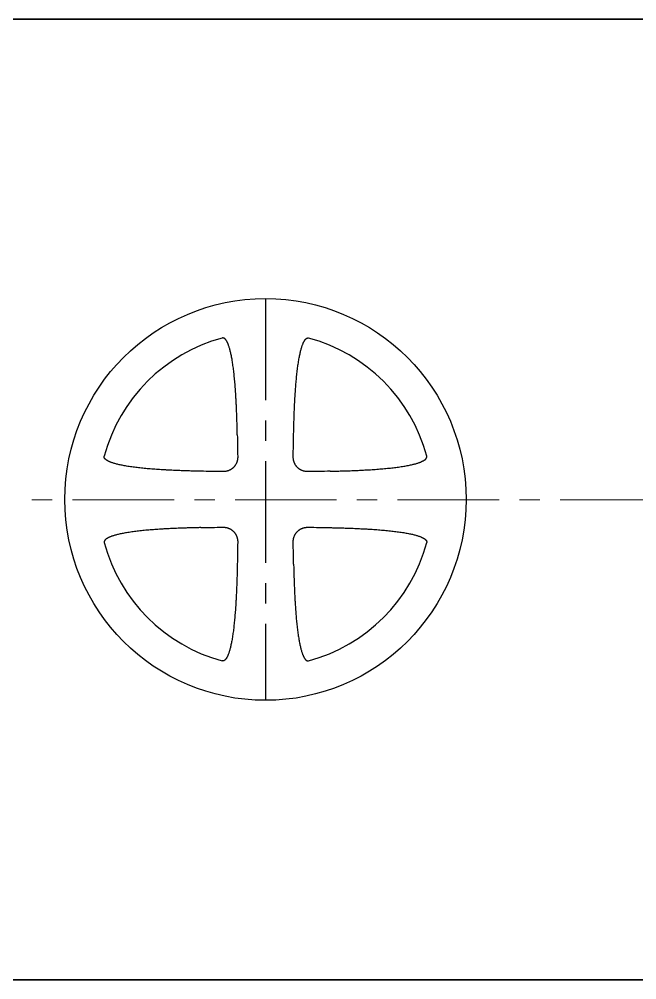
# Model space of a CAD drawing. Header units: millimetres. Extents: x 20530103 to 31271019, y 32092698 to 33532929.
# Drawn here: x 26686777 to 26688708, y 33058605 to 33061605 of the extents above; entities that cross this region are included whole.
import ezdxf

# ---------------------------------------------------------------- set-up
doc = ezdxf.new("R2010")
doc.units = ezdxf.units.MM
doc.linetypes.add('осевая', pattern=[50.8, 31.75, -6.35, 6.35, -6.35])
doc.layers.add('Системный слой', color=7, linetype='Continuous')

msp = doc.modelspace()

# ---------------------------------------------------------------- linework, layer by layer
at = {"color": 1, "linetype": 'осевая', "lineweight": 25, "ltscale": 10}
msp.add_line((26687546.8375, 33060732.3993), (26687546.8375, 33059477.6504), dxfattribs=at)
at = {"color": 1, "linetype": 'осевая', "lineweight": 15, "ltscale": 10}
msp.add_line((26673227.9068, 33060106.2149), (26692738.0407, 33060103.3728), dxfattribs=at)
at = {"lineweight": 35}
for points in [[(26690280.0082, 33061604.8293), (26683190.9551, 33061604.8293)], [(26683190.9551, 33058604.8293), (26690280.0082, 33058604.8276)]]:
    msp.add_lwpolyline(points, dxfattribs=at)
at = {"layer": 'Системный слой', "color": 7, "lineweight": 30}
msp.add_circle((26687546.8375, 33060105.0249), 627.3744, dxfattribs=at)
at = {"layer": 'Системный слой', "color": 7, "lineweight": 25}
for start, end in [(104.9942803, 165.0057197), (14.9942803, 75.0057197), (194.9942803, 255.0057197), (284.9942803, 345.0057197)]:
    msp.add_arc((26687546.8375, 33060105.0249), 521.8345, start, end, dxfattribs=at)
at = {"layer": 'Системный слой', "color": 7, "lineweight": 25, "extrusion": (0, 0, -1)}
for centre, major_axis, start_param, end_param in [((26686370.974, 33060105.0249), (0, -3187.0365), -1.634238642, -1.612784394), ((26688722.701, 33060105.0249), (0, 3187.0365), -1.52880826, -1.507354011), ((26687546.8375, 33061280.8884), (-3187.0365, 0), -1.52880826, -1.507354011), ((26687546.8375, 33061280.8884), (-3187.0365, 0), -1.634238642, -1.612784394), ((26687546.8375, 33058929.1614), (3187.0365, 0), -1.634238642, -1.612784394), ((26687546.8375, 33058929.1614), (3187.0365, 0), -1.52880826, -1.507354011), ((26686370.974, 33060105.0249), (0, -3187.0365), -1.52880826, -1.507354011), ((26688722.701, 33060105.0249), (0, 3187.0365), -1.634238642, -1.612784394)]:
    msp.add_ellipse(centre, major_axis=major_axis, ratio=0.342020143, start_param=start_param, end_param=end_param, dxfattribs=at)
at = {"layer": 'Системный слой', "color": 7, "lineweight": 25}
for points, knots in [([(26687458.8117, 33060307.0822), (26687458.6943, 33060312.4863), (26687458.4398, 33060323.4087), (26687457.9933, 33060340.0086), (26687457.555, 33060354.1221), (26687457.1532, 33060365.7061), (26687456.82, 33060374.6251), (26687456.412, 33060384.7559), (26687455.9136, 33060396.0889), (26687455.3007, 33060408.6604), (26687454.6691, 33060420.3311), (26687454.0321, 33060431.0553), (26687453.4057, 33060440.7833), (26687452.7252, 33060450.5277), (26687451.9897, 33060460.2285), (26687451.1989, 33060469.8326), (26687450.3553, 33060479.267), (26687449.4549, 33060488.539), (26687448.5008, 33060497.583), (26687447.4894, 33060506.4056), (26687446.4261, 33060514.9411), (26687445.2992, 33060523.2606), (26687444.1159, 33060531.284), (26687442.8762, 33060538.9941), (26687441.6084, 33060546.2237), (26687440.3058, 33060553.0363), (26687438.9938, 33060559.3278), (26687437.6663, 33060565.1616), (26687436.3578, 33060570.4353), (26687435.0384, 33060575.3135), (26687433.725, 33060579.7609), (26687432.4084, 33060583.8317), (26687431.1484, 33060587.3883), (26687429.9292, 33060590.5334), (26687428.7882, 33060593.2249), (26687427.7059, 33060595.5597), (26687426.7271, 33060597.4975), (26687425.8046, 33060599.1787), (26687424.9411, 33060600.6279), (26687424.1114, 33060601.9068), (26687423.3594, 33060602.9726), (26687422.6697, 33060603.874), (26687422.0596, 33060604.6118), (26687421.5081, 33060605.2305), (26687421.0302, 33060605.7308), (26687420.5917, 33060606.1609), (26687420.1837, 33060606.5364), (26687419.7882, 33060606.8774), (26687419.4175, 33060607.1764), (26687419.067, 33060607.4412), (26687418.7323, 33060607.6779), (26687418.3969, 33060607.8995), (26687418.0143, 33060608.134), (26687417.5779, 33060608.3766), (26687417.088, 33060608.6155), (26687416.5892, 33060608.8245), (26687416.0202, 33060609.0234), (26687415.3189, 33060609.21), (26687414.5006, 33060609.338), (26687413.7172, 33060609.3666), (26687412.9381, 33060609.3178), (26687412.3368, 33060609.2195), (26687411.9339, 33060609.1203), (26687411.8271, 33060609.0917)], [0, 0, 0, 0, 3.294371593, 6.658591543, 10.121592742, 11.902893978, 13.727107621, 15.565805849, 18.089199056, 20.650882172, 23.250738132, 25.227924631, 27.214477482, 29.207844676, 31.198515859, 33.161938964, 35.100748787, 36.992852426, 38.863010201, 40.668912645, 42.432709704, 44.134311819, 45.815956245, 47.406319509, 48.925529492, 50.321905425, 51.666805829, 52.875385207, 53.998684122, 55.003566013, 55.973887457, 56.834853186, 57.62025208, 58.285214561, 58.906539433, 59.421026718, 59.87309663, 60.246258994, 60.602155426, 60.908040864, 61.180306665, 61.401463481, 61.604047946, 61.767516676, 61.910185432, 62.028901262, 62.144789761, 62.250718136, 62.349589011, 62.437155671, 62.520316699, 62.60098611, 62.683376543, 62.794473772, 62.904935231, 63.013803366, 63.122506405, 63.271682214, 63.457840141, 63.633238455, 63.754365664, 63.934896432, 64, 64, 64, 64]), ([(26687634.8632, 33060307.0822), (26687634.9806, 33060312.4873), (26687635.2353, 33060323.4164), (26687635.6823, 33060340.0352), (26687636.1216, 33060354.1761), (26687636.5248, 33060365.794), (26687636.8596, 33060374.7477), (26687637.2272, 33060383.8642), (26687637.6295, 33060393.1142), (26687638.0723, 33060402.5362), (26687638.5573, 33060412.0808), (26687639.0885, 33060421.7379), (26687639.6677, 33060431.4579), (26687640.2991, 33060441.2303), (26687640.9852, 33060451.0155), (26687641.7266, 33060460.7514), (26687642.5234, 33060470.3849), (26687643.3731, 33060479.841), (26687644.2798, 33060489.1287), (26687645.2401, 33060498.1823), (26687646.2579, 33060507.0102), (26687647.3276, 33060515.5465), (26687648.4612, 33060523.8643), (26687649.6516, 33060531.8839), (26687650.8987, 33060539.5881), (26687652.1738, 33060546.8083), (26687653.4836, 33060553.608), (26687654.802, 33060559.8816), (26687656.1352, 33060565.6925), (26687657.4474, 33060570.9365), (26687658.7689, 33060575.7798), (26687660.0822, 33060580.1868), (26687661.3965, 33060584.2135), (26687662.6509, 33060587.7222), (26687663.8617, 33060590.8176), (26687664.9915, 33060593.4598), (26687666.0606, 33060595.7476), (26687667.0248, 33060597.6427), (26687667.9319, 33060599.2855), (26687668.7806, 33060600.7024), (26687669.5966, 33060601.9551), (26687670.3375, 33060603.0021), (26687671.0183, 33060603.8902), (26687671.6221, 33060604.6196), (26687672.1694, 33060605.2333), (26687672.6454, 33060605.7314), (26687673.0832, 33060606.1609), (26687673.4912, 33060606.5364), (26687673.8867, 33060606.8774), (26687674.2574, 33060607.1764), (26687674.6079, 33060607.4411), (26687674.9426, 33060607.6779), (26687675.278, 33060607.8995), (26687675.6606, 33060608.134), (26687676.0971, 33060608.3766), (26687676.5869, 33060608.6155), (26687677.0857, 33060608.8245), (26687677.6547, 33060609.0234), (26687678.356, 33060609.21), (26687679.1743, 33060609.338), (26687679.9577, 33060609.3666), (26687680.7368, 33060609.3178), (26687681.3381, 33060609.2195), (26687681.741, 33060609.1203), (26687681.8478, 33060609.0917)], [0, 0, 0, 0, 3.346521523, 6.766848111, 10.291529456, 12.106470403, 13.966728464, 15.842272064, 17.760328852, 19.705723419, 21.69055137, 23.687494739, 25.705597318, 27.732687694, 29.765616249, 31.795275715, 33.795524463, 35.769580702, 37.694348858, 39.596138923, 41.431300907, 43.222956688, 44.950627594, 46.657892926, 48.271860481, 49.813092722, 51.228677476, 52.591624534, 53.814670765, 54.950110731, 55.963708116, 56.941680685, 57.807328827, 58.595452265, 59.260387204, 59.880783117, 60.393123522, 60.842570583, 61.213061508, 61.566814526, 61.871519207, 62.143339222, 62.364995754, 62.568380645, 62.733224655, 62.877533629, 62.998105508, 63.115804117, 63.223385704, 63.323799493, 63.412733256, 63.497193458, 63.579124045, 63.662802909, 63.775637351, 63.887825457, 63.998394772, 64.108795928, 64.260302258, 64.449368862, 64.627507815, 64.750527631, 64.933879172, 65, 65, 65, 65]), ([(26687344.7801, 33060193.0506), (26687339.6529, 33060193.162), (26687329.2725, 33060193.4031), (26687316.2171, 33060193.7505), (26687303.9153, 33060194.1138), (26687290.7183, 33060194.5398), (26687273.5687, 33060195.1711), (26687255.3535, 33060195.957), (26687239.4371, 33060196.7552), (26687226.6103, 33060197.4776), (26687215.9971, 33060198.1328), (26687206.0063, 33060198.8041), (26687196.3601, 33060199.5069), (26687186.7821, 33060200.2641), (26687177.3331, 33060201.0748), (26687168.0135, 33060201.9427), (26687158.884, 33060202.866), (26687149.9459, 33060203.8478), (26687141.2603, 33060204.8846), (26687132.7684, 33060205.9866), (26687124.553, 33060207.1474), (26687116.6379, 33060208.3666), (26687109.1876, 33060209.618), (26687102.1434, 33060210.908), (26687095.6109, 33060212.2127), (26687089.5308, 33060213.5377), (26687084.0073, 33060214.8502), (26687078.8784, 33060216.1789), (26687074.1843, 33060217.507), (26687069.8744, 33060218.8426), (26687066.0919, 33060220.1267), (26687062.7335, 33060221.3749), (26687059.8461, 33060222.5489), (26687057.332, 33060223.6677), (26687055.2367, 33060224.6847), (26687053.4148, 33060225.6466), (26687051.843, 33060226.549), (26687050.458, 33060227.4162), (26687049.3063, 33060228.2016), (26687048.3341, 33060228.9215), (26687047.5401, 33060229.5577), (26687046.8751, 33060230.1328), (26687046.3388, 33060230.6304), (26687045.8779, 33060231.0872), (26687045.475, 33060231.5131), (26687045.1085, 33060231.9276), (26687044.7863, 33060232.3174), (26687044.5007, 33060232.6873), (26687044.2458, 33060233.0406), (26687044.0083, 33060233.3942), (26687043.7594, 33060233.7945), (26687043.5045, 33060234.248), (26687043.2559, 33060234.7536), (26687043.0413, 33060235.2635), (26687042.8397, 33060235.8391), (26687042.6524, 33060236.5427), (26687042.5244, 33060237.3617), (26687042.4958, 33060238.1451), (26687042.5446, 33060238.9242), (26687042.6429, 33060239.5255), (26687042.742, 33060239.9285), (26687042.7706, 33060240.0353)], [0, 0, 0, 0, 3.027650468, 6.130094995, 7.711356257, 10.29572092, 13.929306235, 17.85218495, 21.075847564, 23.356555589, 25.454567181, 27.369742625, 29.28457001, 31.181263092, 33.060102395, 34.9034142, 36.729230748, 38.501690757, 40.23857242, 41.92187162, 43.587415304, 45.168284004, 46.68244492, 48.080640478, 49.429669018, 50.648001517, 51.784220094, 52.805921168, 53.793742901, 54.673451645, 55.478236634, 56.16329273, 56.804669619, 57.338102874, 57.808295994, 58.19735665, 58.567881964, 58.885924914, 59.167818492, 59.395947779, 59.604956454, 59.772793989, 59.918929675, 60.040332083, 60.158922171, 60.267662997, 60.369344164, 60.459616107, 60.545401758, 60.628156765, 60.712315906, 60.824376076, 60.935003164, 61.043224388, 61.1494624, 61.294441349, 61.47478319, 61.644699639, 61.762041656, 61.936931263, 62, 62, 62, 62]), ([(26687460.0439, 33060238.8031), (26687460.0561, 33060237.9563), (26687460.0402, 33060236.2812), (26687459.8953, 33060233.7731), (26687459.6286, 33060231.2793), (26687459.2338, 33060228.7837), (26687458.7081, 33060226.2997), (26687458.0517, 33060223.8463), (26687457.2672, 33060221.4402), (26687456.3596, 33060219.0973), (26687455.3365, 33060216.8328), (26687454.2073, 33060214.6595), (26687452.9818, 33060212.5859), (26687451.6667, 33060210.6131), (26687450.2752, 33060208.7513), (26687448.824, 33060207.0101), (26687447.3401, 33060205.4055), (26687445.8374, 33060203.9341), (26687444.3293, 33060202.592), (26687442.6852, 33060201.2582), (26687440.9994, 33060200.0245), (26687439.2331, 33060198.8613), (26687437.6401, 33060197.9119), (26687435.8001, 33060196.9148), (26687433.6599, 33060195.8835), (26687431.1411, 33060194.8532), (26687428.5844, 33060193.9815), (26687426.4061, 33060193.3717), (26687424.1068, 33060192.8339), (26687421.5326, 33060192.3565), (26687418.5698, 33060191.9996), (26687415.6954, 33060191.824), (26687413.936, 33060191.8058), (26687413.0593, 33060191.8184)], [0, 0, 0, 0, 1.160826542, 2.293622235, 3.435630275, 4.588755852, 5.746246171, 6.905347908, 8.06046894, 9.206890964, 10.341223549, 11.457239469, 12.554235135, 13.633163251, 14.697615427, 15.730559355, 16.730574568, 17.684561251, 18.60488317, 19.490060894, 20.578622657, 21.45991575, 22.381037453, 23.113318507, 24.320591035, 25.627436737, 26.832375655, 28.012840773, 28.720001051, 30.061885846, 31.592299148, 32.799070777, 34, 34, 34, 34]), ([(26687680.6156, 33060191.8184), (26687679.7689, 33060191.8063), (26687678.0937, 33060191.8221), (26687675.5857, 33060191.967), (26687673.0918, 33060192.2338), (26687670.5962, 33060192.6285), (26687668.1123, 33060193.1543), (26687665.6589, 33060193.8106), (26687663.2527, 33060194.5952), (26687660.9098, 33060195.5027), (26687658.6453, 33060196.5258), (26687656.4721, 33060197.655), (26687654.3985, 33060198.8805), (26687652.4257, 33060200.1957), (26687650.5639, 33060201.5871), (26687648.8227, 33060203.0383), (26687647.218, 33060204.5223), (26687645.7467, 33060206.025), (26687644.4045, 33060207.533), (26687643.0707, 33060209.1771), (26687641.8371, 33060210.8629), (26687640.6739, 33060212.6293), (26687639.7245, 33060214.2223), (26687638.7274, 33060216.0623), (26687637.6961, 33060218.2025), (26687636.6658, 33060220.7212), (26687635.7941, 33060223.2779), (26687635.1843, 33060225.4562), (26687634.6465, 33060227.7555), (26687634.1691, 33060230.3298), (26687633.8121, 33060233.2925), (26687633.6366, 33060236.1669), (26687633.6184, 33060237.9263), (26687633.631, 33060238.8031)], [0, 0, 0, 0, 1.160826542, 2.293622235, 3.435630275, 4.588755852, 5.746246171, 6.905347908, 8.06046894, 9.206890964, 10.341223549, 11.457239469, 12.554235135, 13.633163251, 14.697615427, 15.730559355, 16.730574568, 17.684561251, 18.60488317, 19.490060894, 20.578622657, 21.45991575, 22.381037453, 23.113318507, 24.320591035, 25.627436737, 26.832375655, 28.012840773, 28.720001051, 30.061885846, 31.592299148, 32.799070777, 34, 34, 34, 34]), ([(26687748.8948, 33060193.0506), (26687754.1413, 33060193.1646), (26687764.7589, 33060193.4116), (26687778.1095, 33060193.7685), (26687790.6748, 33060194.142), (26687804.1298, 33060194.5801), (26687821.5911, 33060195.2299), (26687840.1111, 33060196.0398), (26687856.2659, 33060196.863), (26687869.2548, 33060197.6076), (26687879.971, 33060198.2816), (26687890.0389, 33060198.9714), (26687899.7394, 33060199.6927), (26687909.3565, 33060200.469), (26687918.8236, 33060201.2989), (26687928.1445, 33060202.1863), (26687937.2567, 33060203.1286), (26687946.1634, 33060204.1297), (26687954.802, 33060205.1851), (26687963.237, 33060206.3059), (26687971.3869, 33060207.4854), (26687979.2297, 33060208.7235), (26687986.5985, 33060209.9928), (26687993.5536, 33060211.2997), (26687999.9879, 33060212.6192), (26688005.9621, 33060213.957), (26688011.3706, 33060215.2785), (26688016.3782, 33060216.6134), (26688020.9461, 33060217.9442), (26688025.1277, 33060219.2796), (26688028.7813, 33060220.5588), (26688032.0122, 33060221.798), (26688034.7764, 33060222.9584), (26688037.1732, 33060224.06), (26688039.1605, 33060225.0563), (26688040.8826, 33060225.9954), (26688042.3647, 33060226.8739), (26688043.6702, 33060227.7174), (26688044.7551, 33060228.4806), (26688045.6701, 33060229.1794), (26688046.4164, 33060229.7957), (26688047.0403, 33060230.3515), (26688047.5427, 33060230.8314), (26688047.9735, 33060231.2706), (26688048.349, 33060231.6786), (26688048.69, 33060232.0742), (26688048.989, 33060232.4448), (26688049.2537, 33060232.7953), (26688049.4905, 33060233.13), (26688049.7121, 33060233.4655), (26688049.9466, 33060233.848), (26688050.1891, 33060234.2845), (26688050.4281, 33060234.7743), (26688050.6371, 33060235.2731), (26688050.836, 33060235.8421), (26688051.0226, 33060236.5434), (26688051.1505, 33060237.3617), (26688051.1791, 33060238.1451), (26688051.1304, 33060238.9242), (26688051.032, 33060239.5255), (26688050.9329, 33060239.9285), (26688050.9043, 33060240.0353)], [0, 0, 0, 0, 3.098261334, 6.270257389, 7.885873744, 10.522157945, 14.222087947, 18.211189336, 21.483219765, 23.791405021, 25.91055982, 27.839239887, 29.766287197, 31.670808361, 33.554373667, 35.397494967, 37.221268987, 38.987539178, 40.71587108, 42.387727128, 44.041242235, 45.608248555, 47.10728905, 48.48832759, 49.819500091, 51.017863675, 52.132794527, 53.131322562, 54.095468401, 54.950921967, 55.731333865, 56.392139341, 57.009564667, 57.52047847, 57.969135823, 58.33888725, 58.691132745, 58.993238407, 59.261550851, 59.478661932, 59.677208155, 59.836710997, 59.975491712, 60.090496101, 60.202763313, 60.305383036, 60.40116592, 60.485997168, 60.566559632, 60.644707497, 60.724522268, 60.832146527, 60.939155451, 61.044621355, 61.149927756, 61.294442138, 61.474782666, 61.644699745, 61.762041735, 61.936930934, 62, 62, 62, 62]), ([(26687413.0593, 33060018.2313), (26687413.906, 33060018.2435), (26687415.5812, 33060018.2276), (26687418.0892, 33060018.0827), (26687420.5831, 33060017.816), (26687423.0787, 33060017.4212), (26687425.5626, 33060016.8955), (26687428.0161, 33060016.2391), (26687430.4222, 33060015.4546), (26687432.7651, 33060014.547), (26687435.0295, 33060013.5239), (26687437.2028, 33060012.3948), (26687439.2764, 33060011.1693), (26687441.2481, 33060009.8549), (26687443.102, 33060008.4694), (26687444.8219, 33060007.0372), (26687446.3846, 33060005.5958), (26687448.0072, 33060003.9489), (26687449.4514, 33060002.3104), (26687450.8666, 33060000.5241), (26687452.2126, 33059998.653), (26687453.5971, 33059996.4677), (26687454.7487, 33059994.3738), (26687455.7409, 33059992.3455), (26687456.6643, 33059990.2139), (26687457.4029, 33059988.1985), (26687458.1453, 33059985.8722), (26687458.6828, 33059983.8584), (26687459.152, 33059981.6359), (26687459.517, 33059979.546), (26687459.8365, 33059977.0239), (26687460.034, 33059974.1213), (26687460.0574, 33059972.1876), (26687460.0439, 33059971.2467)], [0, 0, 0, 0, 1.160824505, 2.293619377, 3.435628046, 4.588756653, 5.746252086, 6.905357744, 8.060477574, 9.206889122, 10.341203147, 11.457204809, 12.554204619, 13.633169084, 14.695740988, 15.71706833, 16.69175045, 17.601108296, 18.876909107, 19.676174613, 20.71618965, 22.027068401, 23.21144584, 23.982011638, 25.113816219, 26.386624586, 26.915981655, 28.452958319, 29.235772501, 30.022225733, 31.353685786, 32.710829606, 34, 34, 34, 34]), ([(26687633.631, 33059971.2467), (26687633.6188, 33059972.0934), (26687633.6347, 33059973.7686), (26687633.7796, 33059976.2766), (26687634.0463, 33059978.7705), (26687634.4411, 33059981.2661), (26687634.9668, 33059983.75), (26687635.6232, 33059986.2035), (26687636.4077, 33059988.6096), (26687637.3153, 33059990.9525), (26687638.3384, 33059993.217), (26687639.4676, 33059995.3902), (26687640.6931, 33059997.4638), (26687642.0082, 33059999.4367), (26687643.3997, 33060001.2985), (26687644.8509, 33060003.0396), (26687646.3349, 33060004.6443), (26687647.8376, 33060006.1156), (26687649.3456, 33060007.4578), (26687650.9897, 33060008.7916), (26687652.6755, 33060010.0252), (26687654.4418, 33060011.1885), (26687656.0348, 33060012.1379), (26687657.8748, 33060013.135), (26687660.0151, 33060014.1663), (26687662.5338, 33060015.1965), (26687665.0905, 33060016.0683), (26687667.2688, 33060016.6781), (26687669.5681, 33060017.2158), (26687672.1423, 33060017.6933), (26687675.1051, 33060018.0502), (26687677.9795, 33060018.2257), (26687679.7389, 33060018.2439), (26687680.6156, 33060018.2313)], [0, 0, 0, 0, 1.160826542, 2.293622235, 3.435630275, 4.588755852, 5.746246171, 6.905347908, 8.06046894, 9.206890964, 10.341223549, 11.457239469, 12.554235135, 13.633163251, 14.697615427, 15.730559355, 16.730574568, 17.684561251, 18.60488317, 19.490060894, 20.578622657, 21.45991575, 22.381037453, 23.113318507, 24.320591035, 25.627436737, 26.832375655, 28.012840773, 28.720001051, 30.061885846, 31.592299148, 32.799070777, 34, 34, 34, 34]), ([(26687344.7801, 33060016.9991), (26687339.6529, 33060016.8877), (26687329.2725, 33060016.6467), (26687316.2171, 33060016.2992), (26687303.9153, 33060015.936), (26687290.7183, 33060015.51), (26687273.5687, 33060014.8787), (26687255.3535, 33060014.0928), (26687239.4371, 33060013.2946), (26687226.6103, 33060012.5722), (26687215.9971, 33060011.9169), (26687206.0063, 33060011.2457), (26687196.3601, 33060010.5428), (26687186.7821, 33060009.7856), (26687177.3331, 33060008.9749), (26687168.0135, 33060008.107), (26687158.884, 33060007.1838), (26687149.9459, 33060006.2019), (26687141.2603, 33060005.1652), (26687132.7684, 33060004.0632), (26687124.553, 33060002.9024), (26687116.6379, 33060001.6832), (26687109.1876, 33060000.4318), (26687102.1434, 33059999.1418), (26687095.6109, 33059997.8371), (26687089.5308, 33059996.512), (26687084.0073, 33059995.1995), (26687078.8784, 33059993.8708), (26687074.1843, 33059992.5427), (26687069.8744, 33059991.2072), (26687066.0919, 33059989.9231), (26687062.7335, 33059988.6749), (26687059.8461, 33059987.5008), (26687057.332, 33059986.3821), (26687055.2367, 33059985.3651), (26687053.4148, 33059984.4032), (26687051.843, 33059983.5007), (26687050.458, 33059982.6336), (26687049.3063, 33059981.8481), (26687048.3341, 33059981.1283), (26687047.5401, 33059980.492), (26687046.8751, 33059979.917), (26687046.3388, 33059979.4194), (26687045.8779, 33059978.9626), (26687045.475, 33059978.5366), (26687045.1085, 33059978.1222), (26687044.7863, 33059977.7323), (26687044.5007, 33059977.3625), (26687044.2458, 33059977.0091), (26687044.0083, 33059976.6555), (26687043.7594, 33059976.2553), (26687043.5045, 33059975.8017), (26687043.2559, 33059975.2961), (26687043.0413, 33059974.7862), (26687042.8397, 33059974.2107), (26687042.6524, 33059973.5071), (26687042.5244, 33059972.688), (26687042.4958, 33059971.9046), (26687042.5446, 33059971.1256), (26687042.6429, 33059970.5242), (26687042.742, 33059970.1213), (26687042.7706, 33059970.0145)], [0, 0, 0, 0, 3.027650466, 6.130094991, 7.711356252, 10.295720913, 13.929306225, 17.852184938, 21.07584755, 23.356555574, 25.454567165, 27.369742608, 29.284569992, 31.181263074, 33.060102377, 34.903414182, 36.72923073, 38.50169074, 40.238572403, 41.921871604, 43.587415288, 45.168283988, 46.682444905, 48.080640464, 49.429669005, 50.648001504, 51.784220082, 52.805921157, 53.793742891, 54.673451636, 55.478236627, 56.163292723, 56.804669613, 57.33810287, 57.80829599, 58.197356647, 58.567881962, 58.885924912, 59.167818491, 59.395947778, 59.604956454, 59.772793988, 59.918929674, 60.040332083, 60.15892217, 60.267662996, 60.369344163, 60.459616106, 60.545401757, 60.628156764, 60.712315905, 60.824376075, 60.935003163, 61.043224387, 61.1494624, 61.294441348, 61.474783189, 61.644699639, 61.762041656, 61.936931263, 62, 62, 62, 62]), ([(26687748.8948, 33060016.9991), (26687754.1413, 33060016.8851), (26687764.7589, 33060016.6382), (26687778.1095, 33060016.2813), (26687790.6748, 33060015.9077), (26687804.1298, 33060015.4697), (26687821.5911, 33060014.8199), (26687840.1111, 33060014.0099), (26687856.2659, 33060013.1867), (26687869.2548, 33060012.4422), (26687879.971, 33060011.7681), (26687890.0389, 33060011.0784), (26687899.7394, 33060010.3571), (26687909.3565, 33060009.5807), (26687918.8236, 33060008.7508), (26687928.1445, 33060007.8635), (26687937.2567, 33060006.9211), (26687946.1634, 33060005.92), (26687954.802, 33060004.8647), (26687963.237, 33060003.7439), (26687971.3869, 33060002.5643), (26687979.2297, 33060001.3262), (26687986.5985, 33060000.057), (26687993.5536, 33059998.7501), (26687999.9879, 33059997.4306), (26688005.9621, 33059996.0927), (26688011.3706, 33059994.7712), (26688016.3782, 33059993.4363), (26688020.9461, 33059992.1055), (26688025.1277, 33059990.7701), (26688028.7813, 33059989.4909), (26688032.0122, 33059988.2518), (26688034.7764, 33059987.0913), (26688037.1732, 33059985.9897), (26688039.1605, 33059984.9934), (26688040.8826, 33059984.0544), (26688042.3647, 33059983.1759), (26688043.6702, 33059982.3324), (26688044.7551, 33059981.5691), (26688045.6701, 33059980.8704), (26688046.4164, 33059980.254), (26688047.0403, 33059979.6982), (26688047.5427, 33059979.2183), (26688047.9735, 33059978.7792), (26688048.349, 33059978.3712), (26688048.69, 33059977.9756), (26688048.989, 33059977.605), (26688049.2537, 33059977.2544), (26688049.4905, 33059976.9198), (26688049.7121, 33059976.5843), (26688049.9466, 33059976.2017), (26688050.1891, 33059975.7653), (26688050.4281, 33059975.2755), (26688050.6371, 33059974.7766), (26688050.836, 33059974.2076), (26688051.0226, 33059973.5063), (26688051.1505, 33059972.688), (26688051.1791, 33059971.9046), (26688051.1304, 33059971.1256), (26688051.032, 33059970.5242), (26688050.9329, 33059970.1213), (26688050.9043, 33059970.0145)], [0, 0, 0, 0, 3.098261337, 6.270257394, 7.88587375, 10.522157951, 14.222087953, 18.211189342, 21.483219771, 23.791405029, 25.91055983, 27.8392399, 29.766287214, 31.670808384, 33.554373694, 35.397494999, 37.221270799, 38.987539216, 40.715868525, 42.387727164, 44.041242269, 45.608248584, 47.107289074, 48.488327607, 49.819500103, 51.017863682, 52.13279453, 53.131322563, 54.0954684, 54.950921965, 55.731333862, 56.392139339, 57.009564665, 57.520478469, 57.969135823, 58.33888725, 58.691132745, 58.993238408, 59.261550851, 59.478661933, 59.677208155, 59.836710998, 59.975491713, 60.090496102, 60.202763313, 60.305383036, 60.40116592, 60.485997169, 60.566559633, 60.644707498, 60.724522269, 60.832146528, 60.939155452, 61.044621356, 61.149927757, 61.294442138, 61.474782667, 61.644699746, 61.762041735, 61.936930934, 62, 62, 62, 62]), ([(26687458.8117, 33059902.9675), (26687458.6926, 33059897.4859), (26687458.4345, 33059886.4193), (26687458.0596, 33059872.5211), (26687457.7086, 33059860.8636), (26687457.3931, 33059851.1613), (26687456.9568, 33059838.8621), (26687456.379, 33059824.3013), (26687455.6288, 33059807.7951), (26687454.848, 33059792.8143), (26687454.0823, 33059779.765), (26687453.3925, 33059769.0557), (26687452.6887, 33059759.0235), (26687451.9547, 33059749.3814), (26687451.1661, 33059739.8361), (26687450.3251, 33059730.4608), (26687449.4281, 33059721.2479), (26687448.4782, 33059712.2629), (26687447.4719, 33059703.499), (26687446.4146, 33059695.0217), (26687445.2949, 33059686.7601), (26687444.1198, 33059678.7929), (26687442.8894, 33059671.1359), (26687441.6315, 33059663.9538), (26687440.3394, 33059657.1832), (26687439.0378, 33059650.9255), (26687437.7203, 33059645.1172), (26687436.4206, 33059639.8581), (26687435.1087, 33059634.9861), (26687433.8009, 33059630.5358), (26687432.4882, 33059626.4548), (26687431.2289, 33059622.8793), (26687430.0074, 33059619.7097), (26687428.8612, 33059616.9897), (26687427.7713, 33059614.6251), (26687426.7828, 33059612.6579), (26687425.8496, 33059610.9493), (26687424.9752, 33059609.4764), (26687424.1356, 33059608.1784), (26687423.3755, 33059607.0988), (26687422.6793, 33059606.1876), (26687422.0647, 33059605.4437), (26687421.5101, 33059604.8213), (26687421.0307, 33059604.3195), (26687420.5917, 33059603.8889), (26687420.1837, 33059603.5133), (26687419.7882, 33059603.1724), (26687419.4175, 33059602.8734), (26687419.067, 33059602.6086), (26687418.7323, 33059602.3719), (26687418.3969, 33059602.1503), (26687418.0143, 33059601.9157), (26687417.5779, 33059601.6732), (26687417.088, 33059601.4342), (26687416.5892, 33059601.2252), (26687416.0202, 33059601.0263), (26687415.3189, 33059600.8397), (26687414.5006, 33059600.7118), (26687413.7172, 33059600.6832), (26687412.9381, 33059600.732), (26687412.3368, 33059600.8303), (26687411.9339, 33059600.9294), (26687411.8271, 33059600.958)], [0, 0, 0, 0, 3.289425785, 6.641072506, 8.341944379, 10.288254271, 12.467463829, 15.730360375, 19.040042649, 22.396272394, 24.748617788, 26.901300285, 28.851790397, 30.799552599, 32.720392494, 34.616970036, 36.467565256, 38.296603138, 40.062485517, 41.78701453, 43.450467192, 45.094385097, 46.649301137, 48.134932472, 49.501134164, 50.817333387, 52.001691581, 53.103718779, 54.091658013, 55.046430083, 55.895776701, 56.672127723, 57.331893274, 57.949266326, 58.462051315, 58.913491524, 59.286860563, 59.642660821, 59.947992889, 60.219335302, 60.439132084, 60.640228459, 60.801979529, 60.942837132, 61.059697506, 61.173775908, 61.278050622, 61.375378074, 61.46157731, 61.543439091, 61.622847514, 61.703949805, 61.813310178, 61.922045176, 62.029212163, 62.136216983, 62.283062174, 62.466311413, 62.638969098, 62.758203699, 62.935913687, 63, 63, 63, 63]), ([(26687634.8632, 33059902.9675), (26687634.9798, 33059897.6033), (26687635.2323, 33059886.7603), (26687635.5982, 33059873.1342), (26687635.941, 33059861.6755), (26687636.2499, 33059852.1077), (26687636.678, 33059839.9369), (26687637.2458, 33059825.4925), (26687637.984, 33059809.0824), (26687638.7534, 33059794.1579), (26687639.5093, 33059781.1295), (26687640.192, 33059770.4095), (26687640.8895, 33059760.3534), (26687641.618, 33059750.677), (26687642.4013, 33059741.0916), (26687643.2376, 33059731.6673), (26687644.1306, 33059722.3982), (26687645.0777, 33059713.3482), (26687646.0823, 33059704.5121), (26687647.1395, 33059695.9541), (26687648.2608, 33059687.6059), (26687649.4391, 33059679.5479), (26687650.6745, 33059671.7988), (26687651.9391, 33059664.5247), (26687653.2397, 33059657.6637), (26687654.5512, 33059651.3203), (26687655.8798, 33059645.4324), (26687657.191, 33059640.1028), (26687658.5147, 33059635.1681), (26687659.8341, 33059630.6648), (26687661.1578, 33059626.5398), (26687662.4264, 33059622.9321), (26687663.6555, 33059619.739), (26687664.8073, 33059617.004), (26687665.9012, 33059614.6301), (26687666.8915, 33059612.659), (26687667.8255, 33059610.9492), (26687668.6998, 33059609.4763), (26687669.5394, 33059608.1783), (26687670.2995, 33059607.0988), (26687670.9957, 33059606.1876), (26687671.6103, 33059605.4437), (26687672.1649, 33059604.8213), (26687672.6442, 33059604.3195), (26687673.0832, 33059603.8889), (26687673.4912, 33059603.5133), (26687673.8867, 33059603.1724), (26687674.2574, 33059602.8734), (26687674.6079, 33059602.6086), (26687674.9426, 33059602.3719), (26687675.2781, 33059602.1503), (26687675.6606, 33059601.9157), (26687676.0971, 33059601.6732), (26687676.5869, 33059601.4342), (26687677.0857, 33059601.2252), (26687677.6547, 33059601.0263), (26687678.356, 33059600.8397), (26687679.1743, 33059600.7118), (26687679.9577, 33059600.6832), (26687680.7368, 33059600.732), (26687681.3381, 33059600.8303), (26687681.741, 33059600.9294), (26687681.8478, 33059600.958)], [0, 0, 0, 0, 3.218923136, 6.50682583, 8.178508276, 10.098302523, 12.252324325, 15.489576072, 18.779789971, 22.12274404, 24.473336148, 26.627827063, 28.584131871, 30.538173803, 32.467067938, 34.373013837, 36.235157188, 38.076608153, 39.857077487, 41.597492253, 43.278569694, 44.940532211, 46.513957966, 48.018144325, 49.402538406, 50.736545173, 51.936949418, 53.053666948, 54.053978732, 55.020167258, 55.878253101, 56.661608666, 57.325774799, 57.946675197, 58.461222986, 58.913538136, 59.286894357, 59.642684309, 59.948009353, 60.219346434, 60.439139687, 60.640232736, 60.801981719, 60.942838005, 61.059697972, 61.173776052, 61.278050575, 61.375377913, 61.461577123, 61.543438914, 61.622847383, 61.703949732, 61.813310168, 61.9220452, 62.029212193, 62.136216998, 62.283062174, 62.466311411, 62.638969098, 62.758203699, 62.935913687, 63, 63, 63, 63])]:
    msp.add_open_spline(points, degree=3, knots=knots, dxfattribs=at)

doc.saveas('drawing.dxf')
